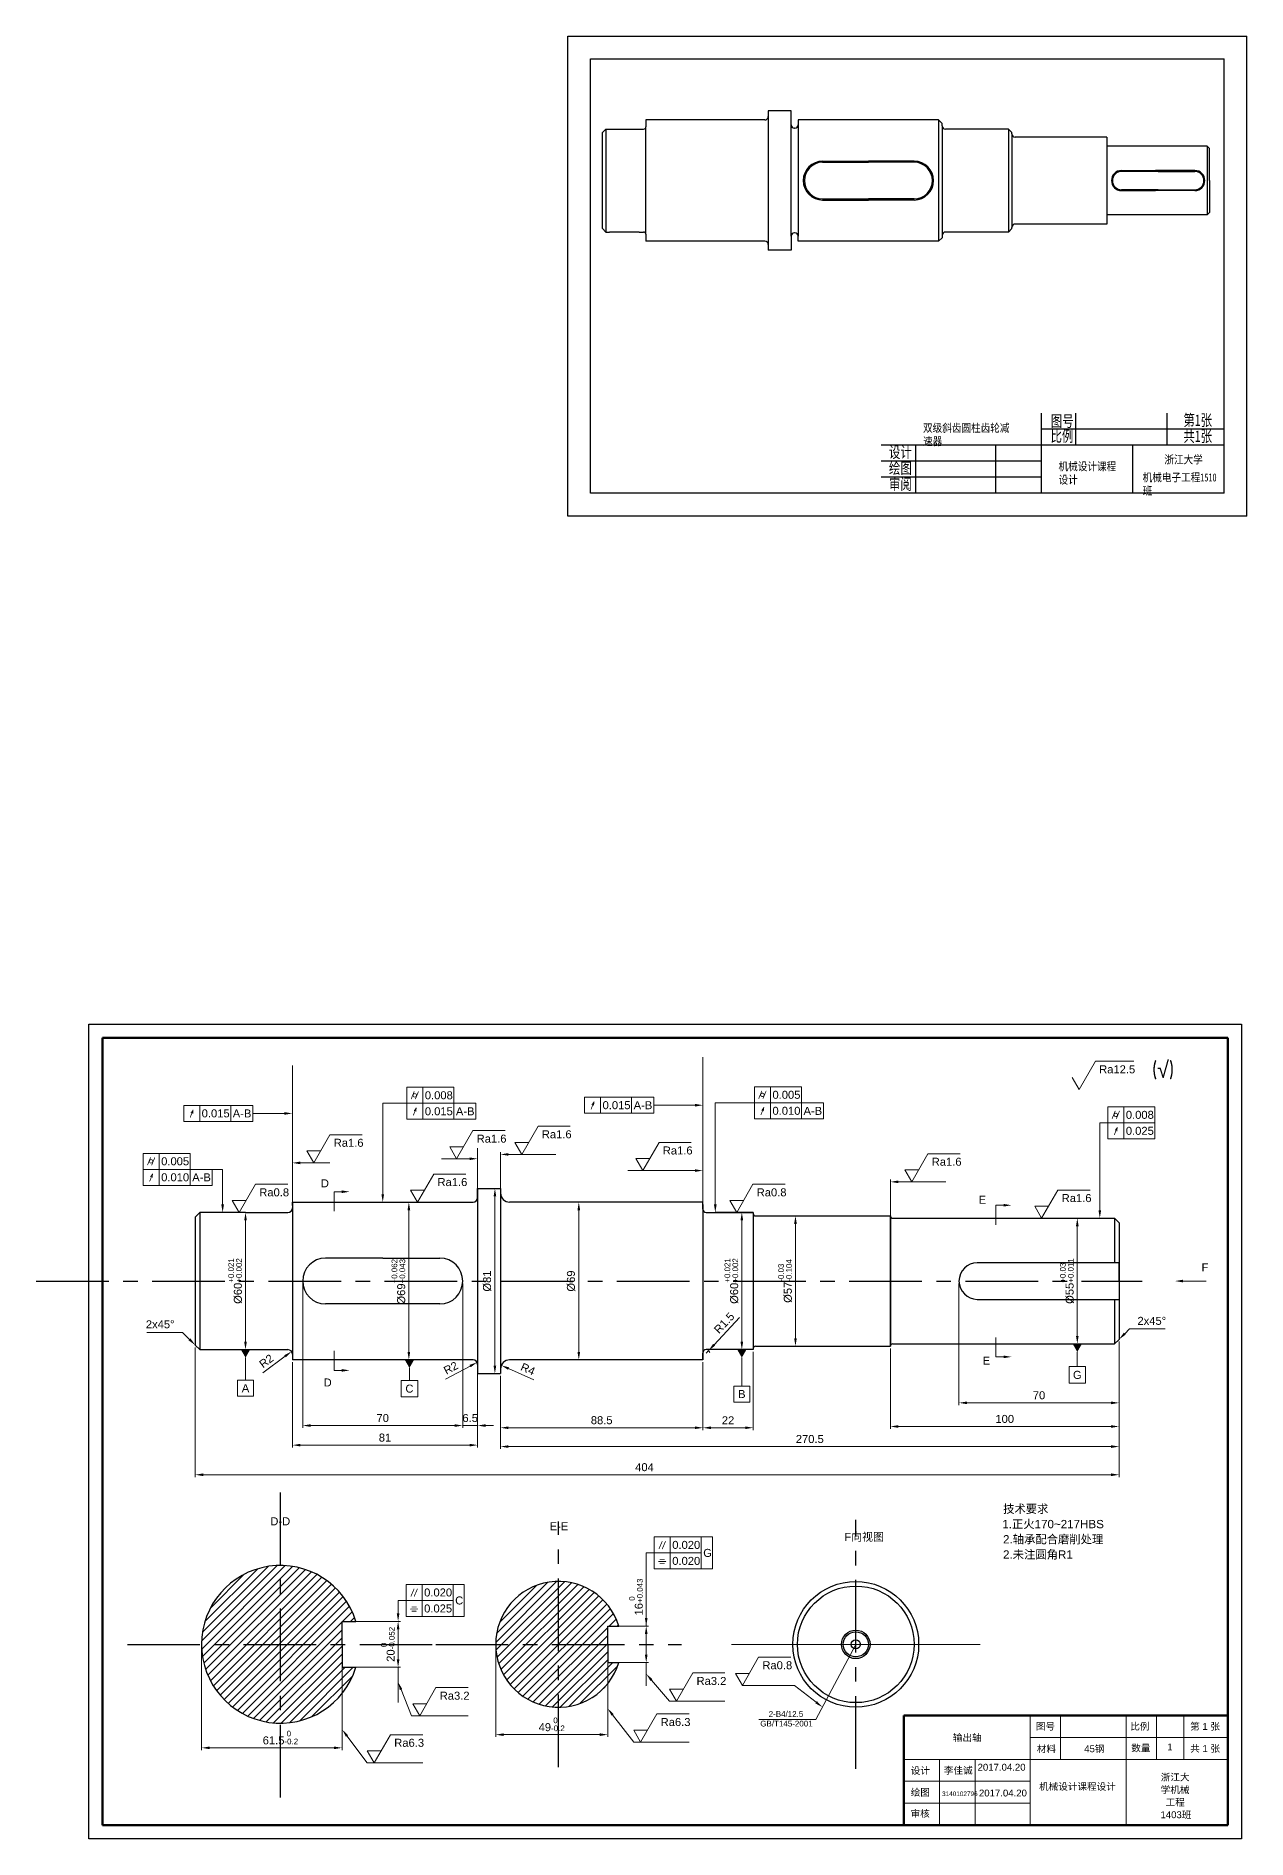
# Model space of a CAD drawing. Header units: millimetres. Extents: x 3025 to 5024, y 1381 to 2247.
# Drawn here: x 3025 to 3555, y 1381 to 2170 of the extents above; entities that cross this region are included whole.
import ezdxf

# ---------------------------------------------------------------- set-up
doc = ezdxf.new("R2010")
doc.units = ezdxf.units.MM
doc.linetypes.add('CENTER', pattern=[10.16, 6.35, -1.27, 1.27, -1.27])
doc.layers.get('0').update_dxf_attribs({"lineweight": 30})
for name, color, linetype, lineweight in [('1', 7, 'Continuous', 15), ('AM_5', 7, 'Continuous', 15), ('AM_8', 7, 'Continuous', 15), ('轮廓线', 7, 'Continuous', 30)]:
    doc.layers.add(name, color=color, linetype=linetype, lineweight=lineweight)
doc.layers.add('中心线', color=1, linetype='CENTER')
doc.layers.add('细线', color=7, linetype='Continuous')
doc.styles.add('ACISOGDT', font='amgdt.shx')
doc.styles.get("Standard").update_dxf_attribs({"font": 'arial.ttf'})
doc.styles.add('工程字', font='gbenor.shx', dxfattribs={"bigfont": 'gbcbig.shx'})

msp = doc.modelspace()

# ---------------------------------------------------------------- linework, layer by layer
for p, q in [((3267.673, 1969.578), (3267.673, 2159.578)), ((3267.673, 2159.578), (3544.673, 2159.578)), ((3544.673, 1969.578), (3544.673, 2159.578)), ((3291.859, 2082.867), (3291.859, 2129.867)), ((3355.359, 2130.752), (3355.359, 2136.867)), ((3355.359, 2081.983), (3355.359, 2130.752)), ((3356.918, 2129.252), (3356.859, 2129.252)), ((3358.418, 2132.867), (3358.418, 2130.752)), ((3358.418, 2130.752), (3358.418, 2081.983)), ((3419.859, 2132.867), (3419.859, 2079.867)), ((3421.359, 2130.367), (3421.359, 2131.367)), ((3421.359, 2130.367), (3421.359, 2082.367)), ((3272.859, 2127.367), (3274.359, 2128.867)), ((3272.859, 2085.367), (3272.859, 2127.367)), ((3274.359, 2128.867), (3274.359, 2083.867)), ((3274.359, 2128.867), (3290.859, 2128.867)), ((3450.359, 2128.867), (3451.859, 2127.367)), ((3450.359, 2128.867), (3450.359, 2083.867)), ((3451.859, 2126.867), (3451.859, 2127.367)), ((3451.859, 2126.867), (3451.859, 2085.867)), ((3493.357, 2125.367), (3493.357, 2122.867)), ((3493.357, 2122.867), (3493.357, 2089.867)), ((3537.353, 2121.367), (3493.357, 2121.367)), ((3538.353, 2120.367), (3537.353, 2121.367)), ((3537.353, 2121.367), (3537.353, 2112.867)), ((3369.139, 2114.867), (3389.139, 2114.867)), ((3369.139, 2114.367), (3389.139, 2114.367)), ((3409.139, 2114.867), (3389.139, 2114.867)), ((3409.139, 2114.367), (3389.139, 2114.367)), ((3538.353, 2106.367), (3538.353, 2120.367)), ((3499.855, 2110.767), (3514.658, 2110.767)), ((3515.855, 2110.367), (3499.855, 2110.367)), ((3531.855, 2110.767), (3514.658, 2110.767)), ((3515.855, 2110.367), (3531.855, 2110.367)), ((3537.353, 2112.867), (3537.353, 2091.367)), ((3538.353, 2106.367), (3538.353, 2092.367)), ((3369.139, 2098.367), (3389.139, 2098.367)), ((3369.139, 2097.867), (3389.139, 2097.867)), ((3409.139, 2098.367), (3389.139, 2098.367)), ((3409.139, 2097.867), (3389.139, 2097.867)), ((3515.855, 2102.367), (3499.855, 2102.367)), ((3499.855, 2101.967), (3514.658, 2101.967)), ((3531.855, 2101.967), (3514.658, 2101.967)), ((3515.855, 2102.367), (3531.855, 2102.367)), ((3537.353, 2091.367), (3493.357, 2091.367)), ((3493.357, 2089.867), (3493.357, 2087.367)), ((3538.353, 2092.367), (3537.353, 2091.367)), ((3272.859, 2085.367), (3274.359, 2083.867)), ((3274.359, 2083.867), (3275.859, 2083.867)), ((3288.859, 2083.867), (3290.859, 2083.867)), ((3355.359, 2081.983), (3355.359, 2075.867)), ((3356.918, 2083.483), (3356.859, 2083.483)), ((3358.418, 2079.867), (3358.418, 2081.983)), ((3451.859, 2085.367), (3450.359, 2083.867)), ((3451.859, 2085.367), (3451.859, 2085.867)), ((3544.673, 1969.578), (3267.673, 1969.578)), ((3048.273, 1737.405), (3552.273, 1737.405)), ((3048.273, 1381.005), (3048.273, 1737.405)), ((3552.273, 1737.405), (3552.273, 1381.005)), ((3218.256, 1665.523), (3218.256, 1584.523)), ((3218.256, 1661.523), (3218.256, 1665.523)), ((3218.256, 1665.523), (3228.256, 1665.523)), ((3228.256, 1665.523), (3228.256, 1661.023)), ((3228.256, 1664.523), (3228.256, 1663.523)), ((3137.256, 1658.023), (3137.256, 1659.523)), ((3137.256, 1659.523), (3176.756, 1659.523)), ((3137.256, 1659.523), (3137.256, 1657.023)), ((3137.256, 1659.523), (3137.256, 1590.523)), ((3176.756, 1659.523), (3216.256, 1659.523)), ((3228.256, 1661.023), (3228.256, 1586.523)), ((3316.756, 1659.523), (3232.256, 1659.523)), ((3310.893, 1659.523), (3290.893, 1659.523)), ((3316.756, 1656.523), (3316.756, 1659.523)), ((3316.756, 1658.523), (3316.756, 1590.523)), ((3316.756, 1656.523), (3316.756, 1593.523)), ((3094.756, 1653.023), (3096.756, 1655.023)), ((3094.756, 1653.023), (3094.756, 1597.023)), ((3116.756, 1655.023), (3096.756, 1655.023)), ((3096.756, 1655.023), (3096.756, 1595.023)), ((3116.756, 1655.023), (3135.256, 1655.023)), ((3318.256, 1655.023), (3338.756, 1655.023)), ((3338.756, 1655.023), (3322.191, 1655.023)), ((3338.756, 1655.023), (3338.756, 1654.523)), ((3338.756, 1654.523), (3338.756, 1595.523)), ((3339.756, 1653.523), (3398.756, 1653.523)), ((3398.756, 1653.523), (3398.756, 1653.523)), ((3398.756, 1596.523), (3398.756, 1653.523)), ((3398.756, 1652.523), (3398.756, 1596.523)), ((3399.756, 1652.523), (3496.756, 1652.523)), ((3444.905, 1652.523), (3484.905, 1652.523)), ((3496.756, 1652.523), (3498.756, 1650.523)), ((3496.756, 1652.523), (3496.756, 1633.023)), ((3498.756, 1650.523), (3498.756, 1599.523)), ((3176.756, 1635.023), (3151.756, 1635.023)), ((3176.756, 1635.023), (3201.756, 1635.023)), ((3498.756, 1633.023), (3436.756, 1633.023)), ((3498.756, 1625.023), (3498.756, 1633.023)), ((3436.756, 1617.023), (3498.756, 1617.023)), ((3496.756, 1617.023), (3496.756, 1597.523)), ((3201.756, 1615.023), (3151.756, 1615.023)), ((3094.756, 1597.023), (3096.756, 1595.023)), ((3096.756, 1595.023), (3116.756, 1595.023)), ((3116.756, 1595.023), (3135.256, 1595.023)), ((3137.256, 1593.023), (3137.256, 1590.523)), ((3316.756, 1590.523), (3316.756, 1593.523)), ((3338.756, 1595.023), (3318.256, 1595.023)), ((3338.756, 1595.523), (3338.756, 1595.023)), ((3339.756, 1596.523), (3398.756, 1596.523)), ((3398.756, 1596.523), (3398.756, 1596.523)), ((3399.756, 1597.523), (3496.756, 1597.523)), ((3496.756, 1597.523), (3498.756, 1599.523)), ((3137.256, 1592.023), (3137.256, 1590.523)), ((3216.256, 1590.523), (3137.256, 1590.523)), ((3218.256, 1589.023), (3218.256, 1584.523)), ((3228.256, 1586.523), (3228.256, 1584.523)), ((3316.756, 1590.523), (3232.256, 1590.523)), ((3218.256, 1584.523), (3228.256, 1584.523)), ((3159.017, 1466.125), (3159.017, 1476.125)), ((3159.017, 1476.125), (3165.036, 1476.125)), ((3275.151, 1466.125), (3275.151, 1474.125)), ((3275.151, 1474.125), (3279.962, 1474.125)), ((3159.017, 1466.125), (3159.017, 1456.125)), ((3275.151, 1466.125), (3275.151, 1458.125)), ((3159.017, 1456.125), (3165.036, 1456.125)), ((3275.151, 1458.125), (3279.962, 1458.125)), ((3546.273, 1437.405), (3546.273, 1447.005)), ((3546.273, 1427.805), (3546.273, 1437.405)), ((3501.873, 1435.005), (3515.073, 1435.005)), ((3404.673, 1406.205), (3404.673, 1415.805)), ((3404.673, 1396.605), (3404.673, 1406.205)), ((3404.673, 1387.005), (3404.673, 1396.605)), ((3552.273, 1381.005), (3048.273, 1381.005))]:
    msp.add_line(p, q)
at = {"color": 7, "linetype": 'Continuous'}
for p, q in [((3343.859, 2132.867), (3291.859, 2132.867)), ((3291.859, 2132.867), (3291.859, 2129.867)), ((3345.359, 2136.867), (3345.359, 2078.367)), ((3355.359, 2136.867), (3345.359, 2136.867)), ((3419.859, 2132.867), (3358.418, 2132.867)), ((3421.359, 2131.367), (3419.859, 2132.867)), ((3450.359, 2128.867), (3422.859, 2128.867)), ((3493.357, 2125.367), (3453.359, 2125.367)), ((3288.859, 2083.867), (3275.859, 2083.867)), ((3291.859, 2082.867), (3291.859, 2079.867)), ((3421.359, 2082.367), (3421.359, 2081.367)), ((3450.359, 2083.867), (3422.859, 2083.867)), ((3493.357, 2087.367), (3453.359, 2087.367)), ((3343.859, 2079.867), (3291.859, 2079.867)), ((3345.359, 2078.367), (3345.359, 2075.867)), ((3355.359, 2075.867), (3345.359, 2075.867)), ((3419.859, 2079.867), (3358.418, 2079.867)), ((3421.359, 2081.367), (3419.859, 2079.867))]:
    msp.add_line(p, q, dxfattribs=at)
for radius in [27.5, 25.5, 6.25, 5.5, 2]:
    msp.add_circle((3383.62, 1466.125), radius)
for centre, radius, start, end in [((3290.859, 2129.867), 1, 270, 0), ((3356.859, 2130.752), 1.5, 180, 270), ((3356.918, 2130.752), 1.5, 270, 0), ((3422.859, 2130.367), 1.5, 180, 270), ((3453.359, 2126.867), 1.5, 180, 270), ((3369.139, 2106.367), 8.5, 90, 270), ((3369.139, 2106.367), 8, 90, 270), ((3409.139, 2106.367), 8.5, 270, 90), ((3409.139, 2106.367), 8, 270, 90), ((3499.855, 2106.367), 4.4, 90, 270), ((3499.855, 2106.367), 4, 90, 270), ((3531.855, 2106.367), 4.4, 270, 90), ((3531.855, 2106.367), 4, 270, 90), ((3290.859, 2082.867), 1, 0, 90), ((3356.859, 2081.983), 1.5, 90, 180), ((3356.918, 2081.983), 1.5, 0, 90), ((3453.359, 2085.867), 1.5, 90, 180), ((3135.256, 1657.023), 2, 270, 0), ((3216.256, 1661.523), 2, 270, 0), ((3232.256, 1663.523), 4, 180, 270), ((3318.256, 1656.523), 1.5, 180, 270), ((3339.756, 1654.523), 1, 180, 270), ((3399.756, 1653.523), 1, 180, 270), ((3151.756, 1625.023), 10, 90, 270), ((3201.756, 1625.023), 10, 270, 90), ((3436.756, 1625.023), 8, 90, 270), ((3135.256, 1593.023), 2, 0, 90), ((3318.256, 1593.523), 1.5, 90, 180), ((3339.756, 1595.523), 1, 90, 180), ((3399.756, 1596.523), 1, 90, 180), ((3216.256, 1588.523), 2, 0.000001, 90), ((3232.256, 1586.523), 4, 90, 180), ((3132.017, 1466.125), 34.5, 16.84928, 343.15072), ((3253.651, 1466.125), 27.5, 16.91239, 343.08761)]:
    msp.add_arc(centre, radius, start, end)
for centre, start, end in [((3343.859, 2134.367), 270, 0), ((3422.859, 2082.367), 90, 180), ((3343.859, 2078.367), 0, 90)]:
    msp.add_arc(centre, 1.5, start, end, dxfattribs=at)
at = {"layer": '1'}
for p, q in [((3481.294, 1708.84), (3488.409, 1721.164)), ((3488.409, 1721.164), (3505.23, 1721.164)), ((3478.263, 1714.09), (3481.294, 1708.84)), ((3187.291, 1709.761), (3207.878, 1709.761)), ((3187.291, 1709.761), (3187.291, 1695.761)), ((3194.291, 1709.761), (3194.291, 1702.761)), ((3207.878, 1709.761), (3207.878, 1702.761)), ((3265.022, 1705.43), (3295.25, 1705.43)), ((3265.022, 1705.43), (3265.022, 1698.43)), ((3272.022, 1705.43), (3272.022, 1698.43)), ((3285.609, 1705.43), (3285.609, 1698.43)), ((3295.25, 1705.43), (3295.25, 1698.43)), ((3339.306, 1709.974), (3359.893, 1709.974)), ((3339.306, 1709.974), (3339.306, 1695.974)), ((3346.306, 1709.974), (3346.306, 1702.974)), ((3359.893, 1709.974), (3359.893, 1702.974)), ((3089.71, 1701.839), (3119.937, 1701.839)), ((3089.71, 1701.839), (3089.71, 1694.839)), ((3096.71, 1701.839), (3096.71, 1694.839)), ((3110.297, 1701.839), (3110.297, 1694.839)), ((3119.937, 1701.839), (3119.937, 1694.839)), ((3119.937, 1698.339), (3123.437, 1698.339)), ((3187.291, 1702.761), (3217.518, 1702.761)), ((3187.291, 1695.761), (3217.518, 1695.761)), ((3194.291, 1702.761), (3194.291, 1695.761)), ((3207.878, 1702.761), (3207.878, 1695.761)), ((3217.518, 1702.761), (3217.518, 1695.761)), ((3265.022, 1698.43), (3295.25, 1698.43)), ((3295.25, 1701.93), (3298.75, 1701.93)), ((3339.306, 1702.974), (3322.191, 1702.974)), ((3339.306, 1702.974), (3369.534, 1702.974)), ((3339.306, 1695.974), (3369.534, 1695.974)), ((3346.306, 1702.974), (3346.306, 1695.974)), ((3359.893, 1702.974), (3359.893, 1695.974)), ((3369.534, 1702.974), (3369.534, 1695.974)), ((3493.842, 1701.208), (3514.429, 1701.208)), ((3493.842, 1701.208), (3493.842, 1687.208)), ((3500.842, 1701.208), (3500.842, 1694.208)), ((3514.429, 1701.208), (3514.429, 1694.208)), ((3089.71, 1694.839), (3119.937, 1694.839)), ((3146.579, 1676.702), (3153.695, 1689.026)), ((3153.695, 1689.026), (3167.768, 1689.026)), ((3209.075, 1678.516), (3216.19, 1690.841)), ((3216.19, 1690.841), (3230.263, 1690.841)), ((3237.579, 1680.413), (3244.695, 1692.737)), ((3244.695, 1692.737), (3258.768, 1692.737)), ((3493.842, 1694.208), (3490.342, 1694.208)), ((3490.342, 1694.208), (3490.342, 1656.023)), ((3493.842, 1694.208), (3514.429, 1694.208)), ((3500.842, 1694.208), (3500.842, 1687.208)), ((3514.429, 1694.208), (3514.429, 1687.208)), ((3071.988, 1680.887), (3092.574, 1680.887)), ((3071.988, 1680.887), (3071.988, 1666.887)), ((3078.988, 1680.887), (3078.988, 1673.887)), ((3092.574, 1680.887), (3092.574, 1673.887)), ((3143.548, 1681.952), (3146.579, 1676.702)), ((3143.548, 1681.952), (3149.611, 1681.952)), ((3206.044, 1683.766), (3209.075, 1678.516)), ((3206.044, 1683.766), (3212.106, 1683.766)), ((3252.476, 1680.413), (3231.756, 1680.413)), ((3234.548, 1685.663), (3237.579, 1680.413)), ((3234.548, 1685.663), (3240.611, 1685.663)), ((3290.463, 1673.335), (3297.578, 1685.659)), ((3297.578, 1685.659), (3311.651, 1685.659)), ((3408.079, 1668.413), (3415.195, 1680.737)), ((3415.195, 1680.737), (3429.268, 1680.737)), ((3493.842, 1687.208), (3514.429, 1687.208)), ((3071.988, 1673.887), (3102.215, 1673.887)), ((3078.988, 1673.887), (3078.988, 1666.887)), ((3092.574, 1673.887), (3092.574, 1666.887)), ((3102.215, 1673.887), (3106.756, 1673.887)), ((3102.215, 1673.887), (3102.215, 1666.887)), ((3106.756, 1673.887), (3106.756, 1658.523)), ((3153.617, 1676.702), (3140.756, 1676.702)), ((3191.963, 1659.523), (3199.078, 1671.847)), ((3199.078, 1671.847), (3213.152, 1671.847)), ((3202.474, 1678.516), (3214.756, 1678.516)), ((3283.935, 1673.335), (3313.256, 1673.335)), ((3287.432, 1678.585), (3290.463, 1673.335)), ((3287.432, 1678.585), (3293.494, 1678.585)), ((3405.048, 1673.663), (3408.079, 1668.413)), ((3405.048, 1673.663), (3411.111, 1673.663)), ((3071.988, 1666.887), (3102.215, 1666.887)), ((3114.014, 1655.023), (3121.13, 1667.347)), ((3121.13, 1667.347), (3135.213, 1667.347)), ((3188.932, 1664.773), (3191.963, 1659.523)), ((3188.932, 1664.773), (3194.994, 1664.773)), ((3331.537, 1655.023), (3338.652, 1667.347)), ((3338.652, 1667.347), (3352.735, 1667.347)), ((3398.756, 1653.523), (3398.756, 1669.413)), ((3422.976, 1668.413), (3402.256, 1668.413)), ((3464.905, 1652.523), (3472.021, 1664.847)), ((3472.021, 1664.847), (3486.094, 1664.847)), ((3110.983, 1660.273), (3114.014, 1655.023)), ((3110.983, 1660.273), (3117.046, 1660.273)), ((3328.506, 1660.273), (3331.537, 1655.023)), ((3328.506, 1660.273), (3334.568, 1660.273)), ((3461.874, 1657.773), (3464.905, 1652.523)), ((3461.874, 1657.773), (3467.936, 1657.773)), ((3480.494, 1587.584), (3480.494, 1594.023)), ((3484.113, 1587.584), (3476.875, 1587.584)), ((3476.875, 1587.584), (3476.875, 1580.345)), ((3484.113, 1580.345), (3484.113, 1587.584)), ((3120.256, 1581.666), (3113.256, 1581.666)), ((3113.256, 1581.666), (3113.256, 1574.666)), ((3120.256, 1574.666), (3120.256, 1581.666)), ((3192.056, 1581.573), (3184.817, 1581.573)), ((3184.817, 1581.573), (3184.817, 1574.335)), ((3192.056, 1574.335), (3192.056, 1581.573)), ((3337.295, 1579.102), (3330.295, 1579.102)), ((3330.295, 1579.102), (3330.295, 1572.102)), ((3337.295, 1572.102), (3337.295, 1579.102)), ((3476.875, 1580.345), (3484.113, 1580.345)), ((3113.256, 1574.666), (3120.256, 1574.666)), ((3184.817, 1574.335), (3192.056, 1574.335)), ((3330.295, 1572.102), (3337.295, 1572.102)), ((3295.489, 1513.093), (3321.025, 1513.093)), ((3295.489, 1513.093), (3295.489, 1499.093)), ((3302.489, 1513.093), (3302.489, 1506.093)), ((3316.037, 1513.093), (3316.037, 1506.093)), ((3321.025, 1513.093), (3321.025, 1499.093)), ((3295.489, 1506.093), (3291.989, 1506.093)), ((3291.989, 1506.093), (3291.989, 1477.625)), ((3295.489, 1506.093), (3316.037, 1506.093)), ((3295.489, 1499.093), (3321.025, 1499.093)), ((3302.489, 1506.093), (3302.489, 1499.093)), ((3316.037, 1506.093), (3316.037, 1499.093)), ((3186.984, 1492.292), (3212.415, 1492.292)), ((3186.984, 1492.292), (3186.984, 1478.292)), ((3193.984, 1492.292), (3193.984, 1485.292)), ((3207.571, 1492.292), (3207.571, 1485.292)), ((3212.415, 1492.292), (3212.415, 1478.292)), ((3186.984, 1485.292), (3183.484, 1485.292)), ((3183.484, 1485.292), (3183.484, 1479.625)), ((3186.984, 1485.292), (3207.571, 1485.292)), ((3193.984, 1485.292), (3193.984, 1478.292)), ((3207.571, 1485.292), (3207.571, 1478.292)), ((3186.984, 1478.292), (3212.415, 1478.292)), ((3226.151, 1465.125), (3226.151, 1425.625)), ((3329.221, 1466.125), (3438.019, 1466.125)), ((3334.029, 1448.184), (3341.144, 1460.508)), ((3341.144, 1460.508), (3355.227, 1460.508)), ((3305.238, 1441.308), (3312.355, 1453.635)), ((3312.355, 1453.635), (3326.393, 1453.635)), ((3330.998, 1453.434), (3334.029, 1448.184)), ((3330.998, 1453.434), (3337.06, 1453.434)), ((3189.282, 1434.856), (3184.764, 1446.355)), ((3192.935, 1434.856), (3200.051, 1447.182)), ((3200.051, 1447.182), (3214.09, 1447.182)), ((3302.207, 1446.558), (3305.238, 1441.308)), ((3302.207, 1446.558), (3308.269, 1446.558)), ((3334.029, 1448.184), (3348.154, 1448.184)), ((3189.904, 1440.106), (3192.935, 1434.856)), ((3189.904, 1440.106), (3195.966, 1440.106)), ((3289.533, 1423.339), (3296.649, 1435.665)), ((3296.649, 1435.665), (3310.724, 1435.665)), ((3326.393, 1441.308), (3302.207, 1441.308)), ((3192.935, 1434.856), (3189.282, 1434.856)), ((3214.105, 1434.856), (3192.935, 1434.856)), ((3286.502, 1428.589), (3289.533, 1423.339)), ((3286.502, 1428.589), (3292.564, 1428.589)), ((3459.873, 1435.005), (3459.873, 1387.005)), ((3473.073, 1435.005), (3473.073, 1415.805)), ((3501.873, 1415.805), (3501.873, 1435.005)), ((3515.073, 1435.005), (3515.073, 1415.805)), ((3527.073, 1435.005), (3527.073, 1415.805)), ((3170.013, 1414.27), (3161.126, 1426.04)), ((3170.013, 1419.52), (3173.044, 1414.27)), ((3170.013, 1419.52), (3176.075, 1419.52)), ((3173.044, 1414.27), (3180.161, 1426.596)), ((3180.161, 1426.596), (3194.235, 1426.596)), ((3310.724, 1423.339), (3286.502, 1423.339)), ((3546.273, 1425.405), (3459.873, 1425.405)), ((3194.235, 1414.27), (3170.013, 1414.27)), ((3404.673, 1415.805), (3459.873, 1415.805)), ((3546.273, 1415.805), (3416.673, 1415.805)), ((3420.273, 1415.805), (3420.273, 1387.005)), ((3435.873, 1387.005), (3435.873, 1415.805)), ((3501.873, 1415.805), (3501.873, 1387.005)), ((3404.673, 1406.205), (3459.873, 1406.205)), ((3404.673, 1396.605), (3459.873, 1396.605))]:
    msp.add_line(p, q, dxfattribs=at)
for points in [[(3313.256, 1672.752), (3313.256, 1673.919), (3316.756, 1673.335)], [(3402.256, 1668.997), (3402.256, 1667.83), (3398.756, 1668.413)], [(3182.901, 1479.625), (3184.067, 1479.625), (3183.484, 1476.125)]]:
    msp.add_trace(points, dxfattribs=at)
at = {"layer": 'AM_5'}
for p, q in [((3137.256, 1656.523), (3137.256, 1719.28)), ((3316.756, 1655.523), (3316.756, 1722.928)), ((3123.437, 1698.339), (3133.756, 1698.339)), ((3187.291, 1702.761), (3176.756, 1702.761)), ((3176.756, 1702.761), (3176.756, 1663.023)), ((3298.75, 1701.93), (3313.256, 1701.93)), ((3322.191, 1702.974), (3322.191, 1658.523)), ((3218.256, 1662.523), (3218.256, 1683.191)), ((3228.256, 1665.523), (3228.256, 1681.413)), ((3137.256, 1594.023), (3137.256, 1677.702)), ((3316.756, 1659.523), (3316.756, 1674.335)), ((3155.479, 1655.575), (3155.479, 1664.102)), ((3155.479, 1664.102), (3158.811, 1664.102)), ((3224.256, 1665.523), (3226.813, 1665.523)), ((3177.756, 1659.523), (3175.756, 1659.523)), ((3177.756, 1659.523), (3189.186, 1659.523)), ((3188.186, 1594.023), (3188.186, 1656.023)), ((3225.813, 1662.023), (3225.813, 1588.023)), ((3273.506, 1659.523), (3261.506, 1659.523)), ((3262.506, 1594.023), (3262.506, 1656.023)), ((3444.891, 1649.659), (3444.891, 1658.186)), ((3444.891, 1658.186), (3448.223, 1658.186)), ((3116.756, 1598.523), (3116.756, 1651.523)), ((3329.506, 1655.023), (3334.795, 1655.023)), ((3333.795, 1598.523), (3333.795, 1651.523)), ((3368.256, 1653.523), (3356.256, 1653.523)), ((3357.256, 1600.023), (3357.256, 1650.023)), ((3449.256, 1652.523), (3481.494, 1652.523)), ((3480.494, 1601.023), (3480.494, 1649.023)), ((3533.276, 1625.023), (3526.653, 1625.023)), ((3536.776, 1625.023), (3533.276, 1625.023)), ((3141.756, 1624.023), (3141.756, 1560.821)), ((3211.756, 1624.023), (3211.756, 1560.821)), ((3211.756, 1624.023), (3211.756, 1560.821)), ((3218.256, 1624.023), (3218.256, 1560.821)), ((3428.756, 1624.023), (3428.756, 1570.748)), ((3332.845, 1609.08), (3321.676, 1597.17)), ((3073.636, 1602.553), (3089.226, 1602.553)), ((3089.226, 1602.553), (3092.281, 1599.498)), ((3503.3, 1604.068), (3501.231, 1601.998)), ((3518.89, 1604.068), (3503.3, 1604.068)), ((3094.756, 1596.023), (3094.756, 1539.303)), ((3155.479, 1594.471), (3155.479, 1585.944)), ((3318.256, 1593.523), (3319.282, 1594.617)), ((3329.506, 1595.023), (3334.795, 1595.023)), ((3338.756, 1594.023), (3338.756, 1559.849)), ((3368.256, 1596.523), (3356.256, 1596.523)), ((3398.756, 1595.523), (3398.756, 1560.411)), ((3444.891, 1600.387), (3444.891, 1591.86)), ((3449.256, 1597.523), (3481.494, 1597.523)), ((3498.756, 1598.523), (3498.756, 1560.411)), ((3498.756, 1598.523), (3498.756, 1570.748)), ((3498.756, 1598.523), (3498.756, 1539.303)), ((3498.756, 1598.523), (3498.756, 1551.623)), ((3116.756, 1581.666), (3116.756, 1591.523)), ((3124.393, 1584.827), (3134.059, 1592.12)), ((3137.256, 1589.523), (3137.256, 1552.256)), ((3155.479, 1585.944), (3158.811, 1585.944)), ((3177.756, 1590.523), (3189.186, 1590.523)), ((3188.436, 1581.573), (3188.436, 1587.023)), ((3204.248, 1582.122), (3214.932, 1587.818)), ((3242.876, 1581.784), (3231.799, 1586.727)), ((3273.506, 1590.523), (3261.506, 1590.523)), ((3316.756, 1589.523), (3316.756, 1559.849)), ((3316.756, 1589.523), (3316.756, 1559.849)), ((3333.795, 1579.102), (3333.795, 1591.523)), ((3444.891, 1591.86), (3448.223, 1591.86)), ((3218.256, 1583.523), (3218.256, 1552.256)), ((3224.256, 1584.523), (3226.813, 1584.523)), ((3228.256, 1583.523), (3228.256, 1559.849)), ((3228.256, 1583.523), (3228.256, 1551.623)), ((3495.256, 1571.748), (3432.256, 1571.748)), ((3145.256, 1561.821), (3208.256, 1561.821)), ((3208.256, 1561.821), (3204.756, 1561.821)), ((3218.256, 1561.821), (3211.756, 1561.821)), ((3221.756, 1561.821), (3225.256, 1561.821)), ((3495.256, 1561.411), (3402.256, 1561.411)), ((3231.756, 1560.849), (3313.256, 1560.849)), ((3320.256, 1560.849), (3335.256, 1560.849)), ((3214.756, 1553.256), (3140.756, 1553.256)), ((3231.756, 1552.623), (3495.256, 1552.623)), ((3495.256, 1540.303), (3098.256, 1540.303)), ((3291.989, 1474.125), (3291.989, 1496.061)), ((3160.017, 1476.125), (3184.484, 1476.125)), ((3183.484, 1459.625), (3183.484, 1472.625)), ((3276.151, 1474.125), (3292.989, 1474.125)), ((3291.989, 1461.625), (3291.989, 1470.625)), ((3097.517, 1465.125), (3097.517, 1419.856)), ((3159.017, 1465.125), (3159.017, 1419.856)), ((3275.151, 1465.125), (3275.151, 1425.625)), ((3366.157, 1433.204), (3383.62, 1466.125)), ((3383.62, 1466.125), (3385.62, 1466.125)), ((3160.017, 1456.125), (3184.484, 1456.125)), ((3183.484, 1456.125), (3183.484, 1440.699)), ((3276.151, 1458.125), (3292.989, 1458.125)), ((3291.989, 1458.09), (3291.989, 1447.924)), ((3302.207, 1441.308), (3294.273, 1450.521)), ((3348.154, 1448.184), (3356.854, 1448.184)), ((3356.854, 1448.184), (3366.28, 1440.789)), ((3286.502, 1423.339), (3277.29, 1435.273)), ((3344.776, 1433.204), (3341.276, 1433.204)), ((3341.276, 1433.204), (3366.157, 1433.204)), ((3101.017, 1420.856), (3155.517, 1420.856)), ((3229.651, 1426.625), (3271.651, 1426.625))]:
    msp.add_line(p, q, dxfattribs=at)
msp.add_arc((3318.256, 1593.523), 1.5, 8.642004, 51.802814, dxfattribs=at)
for points in [[(3225.229, 1662.023), (3226.396, 1662.023), (3225.813, 1665.523)], [(3187.603, 1656.023), (3188.77, 1656.023), (3188.186, 1659.523)], [(3261.923, 1656.023), (3263.089, 1656.023), (3262.506, 1659.523)], [(3116.173, 1651.523), (3117.339, 1651.523), (3116.756, 1655.023)], [(3333.212, 1651.523), (3334.379, 1651.523), (3333.795, 1655.023)], [(3356.673, 1650.023), (3357.839, 1650.023), (3357.256, 1653.523)], [(3479.911, 1649.023), (3481.077, 1649.023), (3480.494, 1652.523)], [(3479.911, 1601.023), (3481.077, 1601.023), (3480.494, 1597.523)], [(3116.173, 1598.523), (3117.339, 1598.523), (3116.756, 1595.023)], [(3133.707, 1592.585), (3134.41, 1591.654), (3136.852, 1594.228)], [(3187.603, 1594.023), (3188.77, 1594.023), (3188.186, 1590.523)], [(3261.923, 1594.023), (3263.089, 1594.023), (3262.506, 1590.523)], [(3321.251, 1597.569), (3322.102, 1596.771), (3319.282, 1594.617)], [(3333.212, 1598.523), (3334.379, 1598.523), (3333.795, 1595.023)], [(3356.673, 1600.023), (3357.839, 1600.023), (3357.256, 1596.523)], [(3214.658, 1588.332), (3215.207, 1587.303), (3218.021, 1589.464)], [(3225.229, 1588.023), (3226.396, 1588.023), (3225.813, 1584.523)], [(3232.037, 1587.26), (3231.562, 1586.194), (3228.603, 1588.153)], [(3432.256, 1572.332), (3432.256, 1571.165), (3428.756, 1571.748)], [(3495.256, 1572.332), (3495.256, 1571.165), (3498.756, 1571.748)], [(3145.256, 1562.405), (3145.256, 1561.238), (3141.756, 1561.821)], [(3208.256, 1562.405), (3208.256, 1561.238), (3211.756, 1561.821)], [(3208.256, 1562.405), (3208.256, 1561.238), (3211.756, 1561.821)], [(3221.756, 1562.405), (3221.756, 1561.238), (3218.256, 1561.821)], [(3231.756, 1561.432), (3231.756, 1560.266), (3228.256, 1560.849)], [(3313.256, 1561.432), (3313.256, 1560.266), (3316.756, 1560.849)], [(3320.256, 1561.432), (3320.256, 1560.266), (3316.756, 1560.849)], [(3335.256, 1561.432), (3335.256, 1560.266), (3338.756, 1560.849)], [(3402.256, 1561.994), (3402.256, 1560.828), (3398.756, 1561.411)], [(3495.256, 1561.994), (3495.256, 1560.828), (3498.756, 1561.411)], [(3140.756, 1553.839), (3140.756, 1552.673), (3137.256, 1553.256)], [(3214.756, 1553.839), (3214.756, 1552.673), (3218.256, 1553.256)], [(3231.756, 1553.207), (3231.756, 1552.04), (3228.256, 1552.623)], [(3495.256, 1553.207), (3495.256, 1552.04), (3498.756, 1552.623)], [(3098.256, 1540.886), (3098.256, 1539.719), (3094.756, 1540.303)], [(3495.256, 1540.886), (3495.256, 1539.719), (3498.756, 1540.303)], [(3182.901, 1472.625), (3184.067, 1472.625), (3183.484, 1476.125)], [(3291.405, 1470.625), (3292.572, 1470.625), (3291.989, 1474.125)], [(3182.901, 1459.625), (3184.067, 1459.625), (3183.484, 1456.125)], [(3291.405, 1461.625), (3292.572, 1461.625), (3291.989, 1458.125)], [(3101.017, 1421.439), (3101.017, 1420.272), (3097.517, 1420.856)], [(3155.517, 1421.439), (3155.517, 1420.272), (3159.017, 1420.856)], [(3229.651, 1427.208), (3229.651, 1426.041), (3226.151, 1426.625)], [(3271.651, 1427.208), (3271.651, 1426.041), (3275.151, 1426.625)]]:
    msp.add_solid(points, dxfattribs=at)
at = {"layer": 'AM_5', "linetype": 'Continuous'}
for points in [[(3133.756, 1697.756), (3133.756, 1698.923), (3137.256, 1698.339)], [(3313.256, 1701.346), (3313.256, 1702.513), (3316.756, 1701.93)], [(3231.756, 1680.997), (3231.756, 1679.83), (3228.256, 1680.413)], [(3140.756, 1677.285), (3140.756, 1676.118), (3137.256, 1676.702)], [(3214.756, 1677.933), (3214.756, 1679.1), (3218.256, 1678.516)], [(3158.811, 1663.519), (3158.811, 1664.686), (3162.311, 1664.102)], [(3106.173, 1658.523), (3107.339, 1658.523), (3106.756, 1655.023)], [(3176.173, 1663.023), (3177.339, 1663.023), (3176.756, 1659.523)], [(3321.608, 1658.523), (3322.775, 1658.523), (3322.191, 1655.023)], [(3448.223, 1657.603), (3448.223, 1658.769), (3451.723, 1658.186)], [(3489.758, 1656.023), (3490.925, 1656.023), (3490.342, 1652.523)], [(3526.653, 1625.607), (3526.653, 1624.44), (3523.153, 1625.023)], [(3500.818, 1602.411), (3501.643, 1601.586), (3498.756, 1599.523)], [(3091.869, 1599.086), (3092.694, 1599.911), (3094.756, 1597.023)], [(3118.777, 1595.023), (3116.756, 1591.523), (3114.735, 1595.023)], [(3335.816, 1595.023), (3333.795, 1591.523), (3331.775, 1595.023)], [(3482.515, 1597.523), (3480.494, 1594.023), (3478.473, 1597.523)], [(3158.811, 1585.361), (3158.811, 1586.527), (3162.311, 1585.944)], [(3190.457, 1590.523), (3188.436, 1587.023), (3186.416, 1590.523)], [(3448.223, 1591.277), (3448.223, 1592.444), (3451.723, 1591.86)], [(3291.405, 1477.625), (3292.572, 1477.625), (3291.989, 1474.125)], [(3294.715, 1450.902), (3293.831, 1450.141), (3291.989, 1453.173)], [(3185.307, 1446.568), (3184.221, 1446.142), (3183.484, 1449.613)], [(3277.752, 1435.629), (3276.828, 1434.916), (3275.151, 1438.043)], [(3365.92, 1440.33), (3366.641, 1441.248), (3369.034, 1438.628)], [(3161.592, 1426.391), (3160.661, 1425.688), (3159.017, 1428.833)]]:
    msp.add_trace(points, dxfattribs=at)
at = {"layer": 'AM_8', "linetype": 'Continuous'}
for p, q in [((3097.547, 1467.551), (3130.591, 1500.595)), ((3097.58, 1464.049), (3134.093, 1500.562)), ((3097.922, 1460.856), (3137.287, 1500.22)), ((3097.935, 1471.475), (3126.667, 1500.207)), ((3098.51, 1457.908), (3140.234, 1499.632)), ((3098.977, 1476.052), (3122.09, 1499.166)), ((3099.304, 1455.166), (3142.976, 1498.838)), ((3100.277, 1452.604), (3145.538, 1497.865)), ((3101.385, 1481.996), (3116.146, 1496.757)), ((3101.411, 1450.203), (3147.94, 1496.731)), ((3102.693, 1447.949), (3150.193, 1495.449)), ((3104.115, 1445.835), (3152.307, 1494.028)), ((3105.669, 1443.854), (3154.289, 1492.473)), ((3107.353, 1442.002), (3156.14, 1490.789)), ((3226.164, 1466.962), (3252.814, 1493.612)), ((3226.274, 1463.536), (3256.24, 1493.503)), ((3226.57, 1470.903), (3248.873, 1493.206)), ((3226.74, 1460.467), (3259.31, 1493.036)), ((3227.482, 1457.673), (3262.103, 1492.294)), ((3227.897, 1475.766), (3244.01, 1491.879)), ((3228.454, 1455.11), (3264.667, 1491.322)), ((3109.165, 1440.279), (3157.863, 1488.977)), ((3111.106, 1438.684), (3159.458, 1487.036)), ((3113.179, 1437.222), (3160.92, 1484.963)), ((3115.389, 1435.896), (3162.246, 1482.753)), ((3229.625, 1452.746), (3267.031, 1490.151)), ((3230.978, 1450.563), (3269.213, 1488.798)), ((3232.5, 1448.55), (3271.227, 1487.276)), ((3234.186, 1446.699), (3273.077, 1485.59)), ((3236.032, 1445.01), (3274.766, 1483.744)), ((3117.744, 1434.716), (3159.017, 1475.989)), ((3159.153, 1476.125), (3163.426, 1480.398)), ((3162.689, 1476.125), (3164.451, 1477.886)), ((3238.042, 1443.484), (3276.292, 1481.734)), ((3240.221, 1442.128), (3277.649, 1479.556)), ((3275.753, 1474.125), (3278.824, 1477.196)), ((3279.289, 1474.125), (3279.801, 1474.637)), ((3120.256, 1433.692), (3159.017, 1472.453)), ((3122.94, 1432.84), (3159.017, 1468.918)), ((3242.58, 1440.952), (3275.151, 1473.523)), ((3245.139, 1439.975), (3275.151, 1469.987)), ((3125.821, 1432.186), (3159.017, 1465.382)), ((3128.934, 1431.763), (3159.017, 1461.847)), ((3247.927, 1439.227), (3275.151, 1466.452)), ((3250.989, 1438.754), (3275.151, 1462.916)), ((3254.406, 1438.635), (3275.151, 1459.381)), ((3132.332, 1431.626), (3159.017, 1458.311)), ((3136.11, 1431.868), (3160.366, 1456.125)), ((3140.448, 1432.671), (3163.902, 1456.125)), ((3145.818, 1434.505), (3163.637, 1452.324)), ((3258.332, 1439.026), (3277.431, 1458.125)), ((3263.164, 1440.322), (3279.454, 1456.612)), ((3272.192, 1445.815), (3273.961, 1447.584))]:
    msp.add_line(p, q, dxfattribs=at)
at = {"layer": '中心线', "ltscale": 5}
for p, q in [((3025.162, 1625.023), (3508.879, 1625.023)), ((3132.017, 1399.19), (3132.017, 1533.06)), ((3253.651, 1412.399), (3253.651, 1519.851)), ((3383.62, 1411.726), (3383.62, 1520.524)), ((3065.082, 1466.125), (3198.953, 1466.125)), ((3199.925, 1466.125), (3307.378, 1466.125))]:
    msp.add_line(p, q, dxfattribs=at)
at = {"layer": '细线'}
for p, q in [((3257.673, 1959.578), (3257.673, 2169.578)), ((3257.673, 2169.578), (3554.673, 2169.578)), ((3554.673, 1959.578), (3554.673, 2169.578)), ((3492.732, 2125.367), (3488.37, 2125.367)), ((3492.732, 2087.367), (3488.37, 2087.367)), ((3464.673, 2004.578), (3464.673, 1990.578)), ((3479.673, 2004.578), (3479.673, 1990.578)), ((3519.673, 2004.578), (3519.673, 1990.578)), ((3544.673, 1997.578), (3464.673, 1997.578)), ((3464.673, 1990.578), (3394.673, 1990.578)), ((3409.673, 1990.578), (3409.673, 1969.578)), ((3444.673, 1990.578), (3444.673, 1969.578)), ((3544.673, 1990.578), (3464.673, 1990.578)), ((3464.673, 1990.578), (3464.673, 1969.578)), ((3504.673, 1990.578), (3504.673, 1969.578)), ((3464.673, 1983.578), (3394.673, 1983.578)), ((3464.673, 1976.578), (3394.673, 1976.578)), ((3554.673, 1959.578), (3257.673, 1959.578))]:
    msp.add_line(p, q, dxfattribs=at)
at = {"layer": '轮廓线', "lineweight": 50}
for p, q in [((3054.273, 1731.405), (3546.273, 1731.405)), ((3054.273, 1387.005), (3054.273, 1731.405)), ((3546.273, 1731.405), (3546.273, 1387.005)), ((3404.673, 1387.005), (3404.673, 1435.005)), ((3546.273, 1435.005), (3404.673, 1435.005)), ((3546.273, 1387.005), (3054.273, 1387.005))]:
    msp.add_line(p, q, dxfattribs=at)

# ---------------------------------------------------------------- texts
for s, height, p in [('D', 3.5, (3149.703, 1666.027)), ('E', 3.5, (3437.337, 1658.846)), ('F', 3.5, (3534.84, 1629.279)), ('E', 3.5, (3439.127, 1588.453)), ('D', 3.5, (3150.914, 1578.912)), ('技术要求', 3.63, (3448.051, 1523.564)), ('D-D', 3.5, (3127.608, 1518.194)), ('E-E', 3.5, (3249.745, 1516.032)), ('F', 3.5, (3378.641, 1511.387)), ('向视图', 3.5, (3381.627, 1511.387)), ('1.正火170~217HBS', 3.63, (3447.688, 1516.909)), ('2.轴承配合磨削处理', 3.63, (3448.011, 1510.254)), ('2.未注圆角R1', 3.63, (3448.011, 1503.599)), ('图号', 3, (3462.39, 1428.75)), ('第 1 张', 3, (3529.831, 1428.717)), ('输出轴', 3, (3426.086, 1423.797)), ('材料', 3, (3462.807, 1418.873)), ('45钢', 3, (3483.523, 1418.939)), ('数量', 3, (3504.095, 1419.241)), ('1', 3, (3519.832, 1419.741)), ('共 1 张', 3, (3529.848, 1419.046)), ('设计', 3, (3407.644, 1409.391)), ('李佳诚', 3, (3422.125, 1409.488)), ('2017.04.20', 3, (3436.889, 1410.875)), ('机械设计课程设计', 3, (3463.755, 1402.425)), ('浙江大', 3, (3517.005, 1406.507)), ('学机械', 3, (3516.955, 1400.99)), ('绘图', 3, (3407.661, 1399.873)), ('3140102796', 2, (3421.365, 1399.757)), ('2017.04.20', 3, (3437.491, 1399.587)), ('工程', 3, (3519.097, 1395.557)), ('审核', 3, (3407.578, 1390.586)), ('1403班', 3, (3516.855, 1390.09))]:
    msp.add_text(s, height=height).set_placement(p)
at = {"attachment_point": 1}
for s, width, insert, char_height in [('{\\f长仿宋体|b0|i0|c134|p49;图号}', 15, (3468.899, 2003.695), 5), ('{\\f长仿宋体|b0|i0|c134|p49;第1张}', 15, (3526.878, 2004.083), 5), ('{\\f长仿宋体|b0|i0|c134|p49;双级斜齿圆柱齿轮减速器}', 38.1293, (3413.035, 1999.903), 3.5), ('{\\f长仿宋体|b0|i0|c134|p49;比例}', 15, (3468.773, 1997.125), 5), ('{\\f长仿宋体|b0|i0|c134|p49;共1张}', 15, (3526.878, 1997.083), 5), ('{\\f长仿宋体|b0|i0|c134|p49;设计}', 15, (3398.127, 1990.083), 5), ('{\\f长仿宋体|b0|i0|c134|p49;绘图}', 15, (3398.127, 1983.083), 5), ('{\\f长仿宋体|b0|i0|c134|p49;机械设计课程设计}', 27.07674, (3472.289, 1983.083), 3.5), ('{\\f长仿宋体|b0|i0|c134|p49;浙江大学}', 27.07674, (3518.567, 1986.086), 3.5), ('{\\f长仿宋体|b0|i0|c134|p49;审阅}', 15, (3398.127, 1976.083), 5), ('{\\f长仿宋体|b0|i0|c134|p49;机械电子工程1510班}', 32.52915, (3509.071, 1978.273), 3.5)]:
    msp.add_mtext_dynamic_manual_height_columns(s, width=width, gutter_width=12.5, heights=[0], dxfattribs=dict(at, insert=insert, char_height=char_height))
at = {"layer": '1', "style": '工程字'}
msp.add_text('(√)', height=7, dxfattribs=at).set_placement((3513.22, 1713.945))
at = {"layer": '1'}
msp.add_text('比例', height=3, dxfattribs=at).set_placement((3503.662, 1428.733))
at = {"layer": '1', "char_height": 3.5}
for s, insert, attachment_point in [('Ra12.5', (3490.044, 1715.84), 7), ('0.008', (3195.166, 1706.261), 4), ('0.015', (3272.897, 1701.93), 4), ('A-B', (3286.484, 1701.93), 4), ('0.005', (3347.181, 1706.474), 4), ('0.015', (3097.585, 1698.339), 4), ('A-B', (3111.172, 1698.339), 4), ('0.015', (3195.166, 1699.261), 4), ('A-B', (3208.753, 1699.261), 4), ('0.010', (3347.181, 1699.474), 4), ('A-B', (3360.768, 1699.474), 4), ('0.008', (3501.717, 1697.708), 4), ('Ra1.6', (3246.329, 1687.413), 7), ('0.025', (3501.717, 1690.708), 4), ('Ra1.6', (3155.329, 1683.702), 7), ('Ra1.6', (3299.213, 1680.335), 7), ('0.005', (3079.863, 1677.387), 4), ('0.010', (3079.863, 1670.387), 4), ('A-B', (3093.449, 1670.387), 4), ('Ra1.6', (3416.829, 1675.413), 7), ('Ra0.8', (3122.764, 1662.023), 7), ('Ra1.6', (3200.713, 1666.523), 7), ('Ra0.8', (3340.287, 1662.023), 7), ('Ra1.6', (3473.655, 1659.523), 7), ('G', (3480.494, 1583.965), 5), ('A', (3116.756, 1578.166), 5), ('C', (3188.436, 1577.954), 5), ('B', (3333.795, 1575.602), 5), ('0.020', (3303.364, 1509.593), 4), ('G', (3316.912, 1506.093), 4), ('0.020', (3303.364, 1502.593), 4), ('0.020', (3194.859, 1488.792), 4), ('0.025', (3194.859, 1481.792), 4), ('C', (3208.446, 1485.292), 4), ('Ra3.2', (3313.988, 1448.308), 7), ('Ra0.8', (3342.779, 1455.184), 7), ('Ra3.2', (3201.685, 1441.856), 7), ('Ra6.3', (3298.283, 1430.339), 7), ('Ra6.3', (3181.794, 1421.27), 7)]:
    msp.add_mtext(s, dxfattribs=dict(at, insert=insert, attachment_point=attachment_point))
at = {"layer": '1', "char_height": 3.5, "attachment_point": 5, "style": 'ACISOGDT'}
for s, insert in [('g', (3190.791, 1706.261)), ('h', (3268.522, 1701.93)), ('g', (3342.806, 1706.474)), ('h', (3093.21, 1698.339)), ('h', (3190.791, 1699.261)), ('h', (3342.806, 1699.474)), ('g', (3497.342, 1697.708)), ('h', (3497.342, 1690.708)), ('g', (3075.488, 1677.387)), ('h', (3075.488, 1670.387)), ('f', (3298.989, 1509.593)), ('i', (3298.989, 1502.593)), ('f', (3190.484, 1488.792)), ('i', (3190.484, 1481.792))]:
    msp.add_mtext(s, dxfattribs=dict(at, insert=insert))
at = {"layer": 'AM_5'}
for s, p in [('2-B4/12.5', (3345.537, 1434.411)), ('GB/T145-2001', (3341.864, 1430.202))]:
    msp.add_text(s, height=2.5, dxfattribs=at).set_placement(p)
at = {"layer": 'AM_5', "color": 7, "char_height": 3.5}
for s, insert, attachment_point in [('Ra1.6', (3217.825, 1685.516), 7), ('2x45°', (3506.8, 1605.818), 7), ('2x45°', (3085.726, 1604.303), 9), ('70', (3463.756, 1575.035), 5), ('70', (3176.756, 1565.108), 5), ('6.5', (3215.006, 1565.108), 5), ('88.5', (3272.506, 1564.136), 5), ('22', (3327.756, 1564.106), 5), ('100', (3448.756, 1564.698), 5), ('81', (3177.756, 1556.543), 5), ('270.5', (3363.506, 1555.91), 5), ('404', (3291.227, 1543.59), 5), ('61.5{\\fArial|b0|i0|c134|p34;\\H0.71x;\\S 0^ -0.2;{\\H1.4085x;}{\\H1.4085x;}{\\H1.4085x;}}', (3132.017, 1425.337), 5), ('49{\\fArial|b0|i0|c134|p34;\\H0.71x;\\S 0^ -0.2;{\\H1.4085x;}{\\H1.4085x;}{\\H1.4085x;}}', (3250.651, 1431.106), 5)]:
    msp.add_mtext(s, dxfattribs=dict(at, insert=insert, attachment_point=attachment_point))
at = {"layer": 'AM_5', "color": 7, "char_height": 3.5, "attachment_point": 5}
for s, insert, rotation in [('%%C60{\\fArial|b0|i0|c134|p34;\\H0.71x;\\S+0.021^ +0.002;{\\H1.4085x;}{\\H1.4085x;}{\\H1.4085x;}}', (3112.234, 1625.023), 90), ('%%C57{\\fArial|b0|i0|c134|p34;\\H0.71x;\\S-0.03^ -0.104;{\\H1.4085x;}{\\H1.4085x;}{\\H1.4085x;}}', (3352.733, 1625.023), 90), ('%%C55{\\fArial|b0|i0|c134|p34;\\H0.71x;\\S+0.03^ +0.011;{\\H1.4085x;}{\\H1.4085x;}{\\H1.4085x;}}', (3475.971, 1625.023), 90), ('%%C81', (3222.428, 1625.023), 90), ('%%C69', (3259.121, 1625.023), 90), ('R1.5', (3326.087, 1606.679), 46.83919), ('R2', (3125.867, 1590.019), 37.036704), ('R2', (3206.513, 1587.021), 28.06164), ('R4', (3240.26, 1586.51), 335.950338), ('16{\\fArial|b0|i0|c134|p34;\\H0.71x;\\S 0^ +0.043;{\\H1.4085x;}{\\H1.4085x;}{\\H1.4085x;}}', (3287.506, 1486.843), 90), ('20{\\fArial|b0|i0|c134|p34;\\H0.71x;\\S 0^ -0.052;{\\H1.4085x;}{\\H1.4085x;}{\\H1.4085x;}}', (3179.002, 1466.125), 90)]:
    msp.add_mtext(s, dxfattribs=dict(at, insert=insert, rotation=rotation))
at = {"layer": 'AM_5', "color": 7, "char_height": 3.5, "attachment_point": 5, "rotation": 90}
for s, insert, width in [('%%C69{\\fArial|b0|i0|c134|p34;\\H0.71x;\\S+0.062^ +0.043;{\\H1.4085x;}{\\H1.4085x;}{\\H1.4085x;}}', (3183.663, 1624.708), 35.17608), ('%%C60{\\fArial|b0|i0|c134|p34;\\H0.71x;\\S+0.021^ +0.002;{\\H1.4085x;}{\\H1.4085x;}{\\H1.4085x;}}', (3329.273, 1625.023), 19.54812)]:
    msp.add_mtext(s, dxfattribs=dict(at, insert=insert, width=width))

doc.saveas('drawing.dxf')
